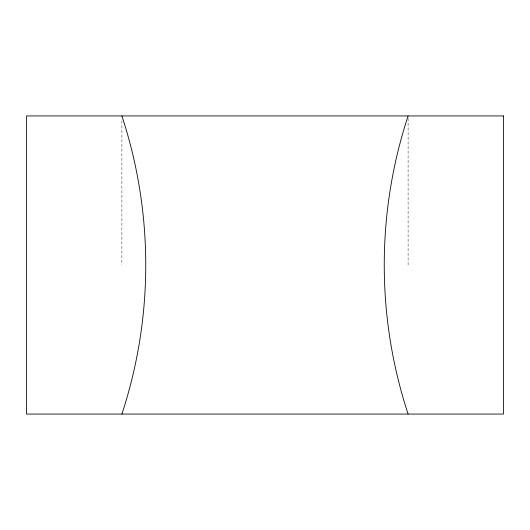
<?xml version="1.0" encoding="UTF-8"?>
<svg xmlns="http://www.w3.org/2000/svg" width="530" height="530" viewBox="0 0 530 530"><rect width="100%" height="100%" fill="white"/><g stroke="black" fill="none" stroke-linecap="round" stroke-linejoin="round"><path stroke-width="0.4" stroke-dasharray="2.65 1.99" d="M408.1 118.409L408.1 265M121.9 120.88L121.9 265"/><path stroke-width="0.79" d="M408.1 414.062A477.742 477.742 0 0 1 408.1 115.938M121.9 115.938A477.749 477.749 0 0 1 121.9 414.062M503.5 115.938L26.5 115.938L26.5 414.062L503.5 414.062L503.5 115.938"/></g></svg>
